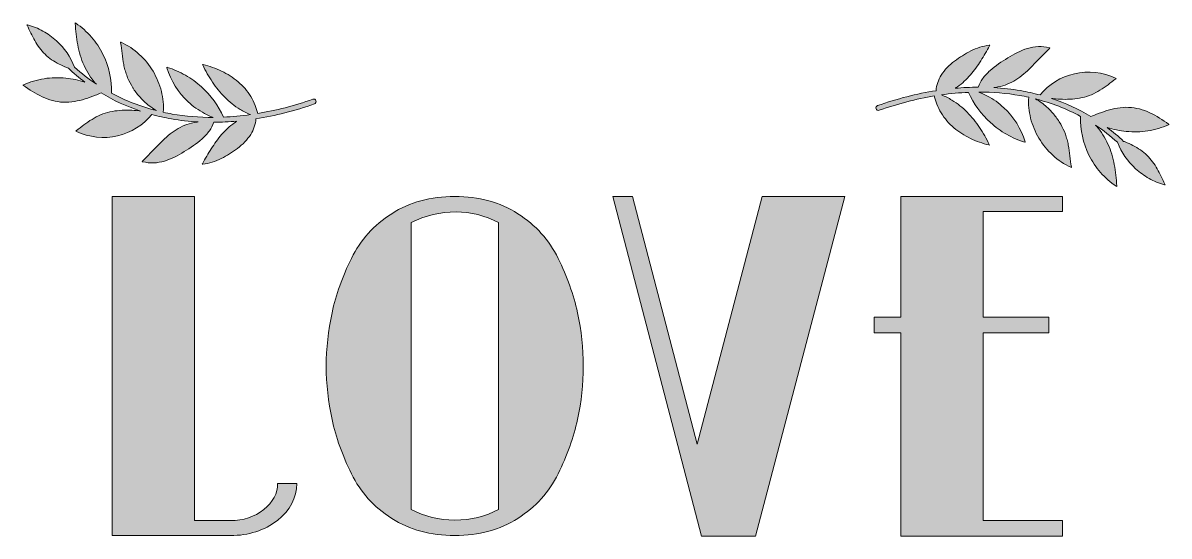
# Model space of a CAD drawing. Header units: inches. Extents: x -3912 to 8083, y -1951 to 5918.
# Drawn here: x -3912 to -401, y -977 to 592 of the extents above; entities that cross this region are included whole.
import ezdxf

# ---------------------------------------------------------------- set-up
doc = ezdxf.new("R2010")
doc.units = ezdxf.units.IN
doc.header["$MEASUREMENT"] = 0
doc.layers.add('2', color=7, linetype='Continuous')

# ---------------------------------------------------------------- blocks, each defined once
blk = doc.blocks.new('block 3')
at = {"layer": '2', "lineweight": 0}
blk.add_open_spline([(-3073.2328, -816.3928), (-3073.2328, -860.7231), (-3093.0213, -898.4048), (-3132.5935, -929.4354), (-3172.1656, -960.4673), (-3220.2179, -975.9827), (-3276.7502, -975.9827), (-3276.7502, -975.9827), (-3638.5538, -975.9827), (-3638.5538, -975.9827), (-3638.5538, -975.9827), (-3638.5538, 61.3513), (-3638.5538, 61.3513), (-3638.5538, 61.3513), (-3386.0438, 61.3513), (-3386.0438, 61.3513), (-3386.0438, 61.3513), (-3386.0438, -930.1744), (-3386.0438, -930.1744), (-3386.0438, -930.1744), (-3276.7502, -930.1744), (-3276.7502, -930.1744), (-3236.5594, -930.1744), (-3202.3149, -918.8611), (-3174.0487, -896.1878), (-3145.7826, -873.5377), (-3131.6507, -846.9398), (-3131.6507, -816.3928), (-3131.6507, -816.3928), (-3073.2328, -816.3928), (-3073.2328, -816.3928)], degree=3, knots=[0, 0, 0, 0, 1, 1, 1, 2, 2, 2, 3, 3, 3, 4, 4, 4, 5, 5, 5, 6, 6, 6, 7, 7, 7, 8, 8, 8, 9, 9, 9, 10, 10, 10, 10], dxfattribs=at)
blk = doc.blocks.new('block 4')
at = {"layer": '2', "lineweight": 0}
for points, knots in [([(-2213.0209, -294.032), (-2201.0937, -348.7058), (-2195.1179, -403.1489), (-2195.1179, -457.3157), (-2195.1179, -511.5058), (-2201.0937, -565.9255), (-2213.0209, -620.5993), (-2224.975, -675.2743), (-2244.7611, -730.6871), (-2272.3791, -786.8389), (-2300.0266, -842.992), (-2341.1602, -888.5682), (-2395.807, -923.5247), (-2450.4538, -958.5044), (-2514.8475, -975.9827), (-2588.9588, -975.9827), (-2663.097, -975.9827), (-2727.4613, -958.5044), (-2782.1081, -923.5247), (-2836.7574, -888.5682), (-2877.918, -842.992), (-2905.5385, -786.8389), (-2933.186, -730.6871), (-2952.972, -675.2743), (-2964.8967, -620.5993), (-2976.8508, -565.9255), (-2982.7972, -511.5058), (-2982.7972, -457.3157), (-2982.7972, -403.1489), (-2976.8508, -348.7058), (-2964.8967, -294.032), (-2952.972, -239.357), (-2933.186, -183.9442), (-2905.5385, -127.7924), (-2877.918, -71.6406), (-2836.7574, -26.0865), (-2782.1081, 8.89332), (-2727.4613, 43.8498), (-2663.097, 61.3513), (-2588.9588, 61.3513), (-2514.8475, 61.3513), (-2450.4538, 43.8498), (-2395.807, 8.89332), (-2341.1602, -26.0865), (-2300.0266, -71.6406), (-2272.3791, -127.7924), (-2244.7611, -183.9442), (-2224.975, -239.357), (-2213.0209, -294.032)], [0, 0, 0, 0, 1, 1, 1, 2, 2, 2, 3, 3, 3, 4, 4, 4, 5, 5, 5, 6, 6, 6, 7, 7, 7, 8, 8, 8, 9, 9, 9, 10, 10, 10, 11, 11, 11, 12, 12, 12, 13, 13, 13, 14, 14, 14, 15, 15, 15, 16, 16, 16, 16]), ([(-2455.1652, -896.1878), (-2455.1652, -896.1878), (-2455.1652, -18.4436), (-2455.1652, -18.4436), (-2496.6229, 3.21332), (-2539.9638, 14.0651), (-2585.1901, 14.0651), (-2632.9478, 14.0651), (-2678.7904, 3.21332), (-2722.7499, -18.4436), (-2722.7499, -18.4436), (-2722.7499, -896.1878), (-2722.7499, -896.1878), (-2681.2946, -917.868), (-2636.7164, -928.6977), (-2588.9588, -928.6977), (-2538.7264, -928.6977), (-2494.1187, -917.868), (-2455.1652, -896.1878)], [0, 0, 0, 0, 1, 1, 1, 2, 2, 2, 3, 3, 3, 4, 4, 4, 5, 5, 5, 6, 6, 6, 6])]:
    blk.add_open_spline(points, degree=3, knots=knots, dxfattribs=at)
blk = doc.blocks.new('block 5')
at = {"layer": '2', "lineweight": 0}
blk.add_lwpolyline([(-1394.2691, 61.3513), (-1667.5055, -977.4607), (-1833.3339, -977.4607), (-2104.6872, 61.3513), (-2044.3862, 61.3513), (-1846.5255, -696.7004), (-1646.7791, 61.3513), (-1394.2691, 61.3513)], dxfattribs=at)
blk = doc.blocks.new('block 6')
at = {"layer": '2', "lineweight": 0}
blk.add_lwpolyline([(-727.2139, -977.4607), (-1222.8135, -977.4607), (-1222.8135, -355.3556), (-1303.8409, -355.3556), (-1303.8409, -308.0694), (-1222.8135, -308.0694), (-1222.8135, 61.3513), (-727.2139, 61.3513), (-727.2139, 15.5431), (-970.3035, 15.5431), (-970.3035, -308.0694), (-768.6716, -308.0694), (-768.6716, -355.3556), (-970.3035, -355.3556), (-970.3035, -930.1744), (-727.2139, -930.1744), (-727.2139, -977.4607)], dxfattribs=at)
blk = doc.blocks.new('block 2')
at = {"layer": '2'}
for name in ['block 3', 'block 4', 'block 5', 'block 6']:
    blk.add_blockref(name, (0, 0), dxfattribs=at)

msp = doc.modelspace()

# ---------------------------------------------------------------- hatches: boundary and pattern name
at = {"layer": '2', "true_color": 0xffffff}
h = msp.add_hatch(color=7, dxfattribs=at)
h.dxf.hatch_style = 2
edge = h.paths.add_edge_path()
edge.add_spline(control_points=[(-3073.2, -816.4), (-3073.2, -860.7), (-3093, -898.4), (-3132.6, -929.4), (-3172.2, -960.5), (-3220.2, -976), (-3276.8, -976), (-3276.8, -976), (-3638.6, -976), (-3638.6, -976), (-3638.6, -976), (-3638.6, 61.4), (-3638.6, 61.4), (-3638.6, 61.4), (-3386, 61.4), (-3386, 61.4), (-3386, 61.4), (-3386, -930.2), (-3386, -930.2), (-3386, -930.2), (-3276.8, -930.2), (-3276.8, -930.2), (-3236.6, -930.2), (-3202.3, -918.9), (-3174, -896.2), (-3145.8, -873.5), (-3131.7, -846.9), (-3131.7, -816.4), (-3131.7, -816.4), (-3073.2, -816.4), (-3073.2, -816.4)], knot_values=[0, 0, 0, 0, 1, 1, 1, 2, 2, 2, 3, 3, 3, 4, 4, 4, 5, 5, 5, 6, 6, 6, 7, 7, 7, 8, 8, 8, 9, 9, 9, 10, 10, 10, 10], degree=3, periodic=1)
edge = h.paths.add_edge_path()
edge.add_spline(control_points=[(-2213, -294), (-2201.1, -348.7), (-2195.1, -403.1), (-2195.1, -457.3), (-2195.1, -511.5), (-2201.1, -565.9), (-2213, -620.6), (-2225, -675.3), (-2244.8, -730.7), (-2272.4, -786.8), (-2300, -843), (-2341.2, -888.6), (-2395.8, -923.5), (-2450.5, -958.5), (-2514.8, -976), (-2589, -976), (-2663.1, -976), (-2727.5, -958.5), (-2782.1, -923.5), (-2836.8, -888.6), (-2877.9, -843), (-2905.5, -786.8), (-2933.2, -730.7), (-2953, -675.3), (-2964.9, -620.6), (-2976.9, -565.9), (-2982.8, -511.5), (-2982.8, -457.3), (-2982.8, -403.1), (-2976.9, -348.7), (-2964.9, -294), (-2953, -239.4), (-2933.2, -183.9), (-2905.5, -127.8), (-2877.9, -71.6), (-2836.8, -26.1), (-2782.1, 8.9), (-2727.5, 43.8), (-2663.1, 61.4), (-2589, 61.4), (-2514.8, 61.4), (-2450.5, 43.8), (-2395.8, 8.9), (-2341.2, -26.1), (-2300, -71.6), (-2272.4, -127.8), (-2244.8, -183.9), (-2225, -239.4), (-2213, -294)], knot_values=[0, 0, 0, 0, 1, 1, 1, 2, 2, 2, 3, 3, 3, 4, 4, 4, 5, 5, 5, 6, 6, 6, 7, 7, 7, 8, 8, 8, 9, 9, 9, 10, 10, 10, 11, 11, 11, 12, 12, 12, 13, 13, 13, 14, 14, 14, 15, 15, 15, 16, 16, 16, 16], degree=3, periodic=1)
edge = h.paths.add_edge_path()
edge.add_spline(control_points=[(-2455.2, -896.2), (-2455.2, -896.2), (-2455.2, -18.4), (-2455.2, -18.4), (-2496.6, 3.2), (-2540, 14.1), (-2585.2, 14.1), (-2632.9, 14.1), (-2678.8, 3.2), (-2722.7, -18.4), (-2722.7, -18.4), (-2722.7, -896.2), (-2722.7, -896.2), (-2681.3, -917.9), (-2636.7, -928.7), (-2589, -928.7), (-2538.7, -928.7), (-2494.1, -917.9), (-2455.2, -896.2)], knot_values=[0, 0, 0, 0, 1, 1, 1, 2, 2, 2, 3, 3, 3, 4, 4, 4, 5, 5, 5, 6, 6, 6, 6], degree=3, periodic=1)
h.paths.add_polyline_path([(-1394.3, 61.4), (-1667.5, -977.5), (-1833.3, -977.5), (-2104.7, 61.4), (-2044.4, 61.4), (-1846.5, -696.7), (-1646.8, 61.4)])
h.paths.add_polyline_path([(-727.2, -977.5), (-1222.8, -977.5), (-1222.8, -355.4), (-1303.8, -355.4), (-1303.8, -308.1), (-1222.8, -308.1), (-1222.8, 61.4), (-727.2, 61.4), (-727.2, 15.5), (-970.3, 15.5), (-970.3, -308.1), (-768.7, -308.1), (-768.7, -355.4), (-970.3, -355.4), (-970.3, -930.2), (-727.2, -930.2)])
edge = h.paths.add_edge_path()
edge.add_spline(control_points=[(-531.7, 260.5), (-509.7, 258.4), (-487.4, 259), (-465.6, 262.4), (-443.7, 265.8), (-422.3, 272), (-402.1, 281.1), (-402.1, 281.1), (-400.6, 281.8), (-400.6, 281.8), (-400.6, 281.8), (-401.9, 282.8), (-401.9, 282.8), (-420.1, 295.8), (-439.1, 308.1), (-459.5, 317.6), (-479.8, 327.1), (-502, 333.5), (-524.6, 334.2), (-547.2, 335.1), (-569.6, 330.7), (-591.1, 324.2), (-601.8, 320.9), (-612.4, 317.1), (-622.9, 313.1), (-628.6, 310.8), (-634.3, 308.5), (-639.9, 306.1), (-677.5, 328.5), (-718.2, 347.1), (-761.2, 361.5), (-759.6, 361.3), (-758, 361), (-756.4, 360.9), (-746.6, 359.8), (-736.6, 359.1), (-726.7, 358.8), (-716.7, 358.5), (-706.8, 358.7), (-696.8, 359.5), (-686.9, 360.3), (-677, 361.6), (-667.3, 363.9), (-657.5, 366.1), (-648, 369.1), (-638.7, 372.9), (-629.5, 376.8), (-620.7, 381.5), (-612.2, 386.7), (-595.2, 397.1), (-579.6, 409.6), (-564.1, 421.9), (-564.1, 421.9), (-562.8, 422.9), (-562.8, 422.9), (-562.8, 422.9), (-564.3, 423.6), (-564.3, 423.6), (-603.4, 442.2), (-648.7, 447), (-690.7, 437.2), (-731.6, 427.7), (-769.1, 404.4), (-795.7, 372), (-815.3, 377.3), (-835.3, 381.8), (-855.6, 385.3), (-882.2, 390), (-909.5, 393), (-937.4, 394.6), (-935.6, 394.8), (-933.8, 395), (-932, 395.3), (-922.3, 396.9), (-912.6, 399.2), (-903.2, 402.5), (-884.4, 408.9), (-867, 419.1), (-851.5, 431.5), (-836, 443.9), (-822.1, 458.1), (-808.3, 472.2), (-808.3, 472.2), (-767, 514.5), (-767, 514.5), (-767, 514.5), (-765.8, 515.7), (-765.8, 515.7), (-765.8, 515.7), (-767.4, 516.2), (-767.4, 516.2), (-789.3, 522.5), (-812.6, 520.7), (-834.1, 514.4), (-855.7, 508.1), (-875.6, 497.2), (-894.6, 485.5), (-913.5, 473.7), (-932.4, 461.6), (-949.2, 446.6), (-957.5, 439.2), (-965.3, 430.9), (-971.8, 421.8), (-977.4, 413.8), (-982.1, 405.1), (-985.3, 395.8), (-1008.6, 395.7), (-1032.2, 394.6), (-1056.1, 392.4), (-1053.6, 394), (-1051.1, 395.6), (-1048.7, 397.3), (-1034.1, 407.6), (-1020.9, 419.9), (-1009.2, 433.3), (-997.5, 446.9), (-987.2, 461.5), (-977.6, 476.5), (-968, 491.5), (-959.2, 507), (-950.6, 522.6), (-950.6, 522.6), (-949.7, 524.3), (-949.7, 524.3), (-949.7, 524.3), (-951.6, 524), (-951.6, 524), (-961.4, 523), (-971.1, 520.8), (-980.6, 517.9), (-990, 514.8), (-999.2, 511.1), (-1008, 506.7), (-1016.9, 502.4), (-1025.5, 497.5), (-1033.8, 492.3), (-1042.2, 487), (-1050.3, 481.5), (-1058.2, 475.5), (-1073.8, 463.6), (-1088.2, 449.6), (-1098.6, 432.7), (-1107.4, 418.4), (-1113.3, 402), (-1114.2, 385.2), (-1173.3, 375.9), (-1233.4, 360.6), (-1293.7, 339.4), (-1297.6, 338), (-1299.7, 333.7), (-1298.3, 329.7), (-1296.9, 325.8), (-1292.6, 323.7), (-1288.7, 325.1), (-1232, 345.1), (-1175.4, 359.7), (-1119.8, 369), (-1118, 360.5), (-1115.5, 352.1), (-1112.3, 344), (-1108.6, 334.7), (-1104, 325.7), (-1098.7, 317.1), (-1088.2, 300.1), (-1075, 284.6), (-1059.7, 271.6), (-1044.4, 258.6), (-1027.3, 247.8), (-1009.2, 239.1), (-991.2, 230.4), (-972.1, 223.8), (-952.7, 219), (-952.7, 219), (-950.7, 218.5), (-950.7, 218.5), (-950.7, 218.5), (-951.6, 220.4), (-951.6, 220.4), (-960.2, 238.4), (-970, 256), (-981.1, 272.6), (-992.2, 289.2), (-1004.8, 304.9), (-1018.9, 319.1), (-1033, 333.3), (-1048.7, 345.9), (-1065.9, 356.3), (-1076.1, 362.5), (-1086.9, 367.9), (-1098, 372.3), (-1069.9, 376.3), (-1042.1, 378.9), (-1014.7, 380), (-999.3, 344.9), (-976.1, 313.3), (-947.7, 287.5), (-932.6, 274), (-916.2, 261.9), (-898.6, 251.8), (-881.1, 241.8), (-862.3, 233.6), (-842.9, 227.8), (-842.9, 227.8), (-841.2, 227.3), (-841.2, 227.3), (-841.2, 227.3), (-841.7, 229), (-841.7, 229), (-853.3, 268.7), (-876.5, 304.8), (-906.7, 333), (-921.8, 347.1), (-938.9, 359.2), (-957.2, 368.9), (-957.2, 368.9), (-971.1, 375.6), (-971.1, 375.6), (-971.1, 375.6), (-983.7, 380.8), (-983.7, 380.8), (-940.6, 380.9), (-898.6, 377.5), (-858.2, 370.5), (-849, 368.9), (-839.8, 367.1), (-830.7, 365.1), (-832.1, 343.7), (-830, 322.1), (-824.8, 301.3), (-819.4, 279.6), (-810.7, 258.8), (-799.2, 239.7), (-787.7, 220.5), (-773.6, 202.9), (-757.1, 187.8), (-740.6, 172.7), (-721.8, 160.1), (-701.3, 151), (-701.3, 151), (-699.7, 150.3), (-699.7, 150.3), (-699.7, 150.3), (-700, 152.1), (-700, 152.1), (-704.5, 174.1), (-705.3, 196.8), (-709.3, 219.1), (-709.8, 221.9), (-710.5, 224.6), (-711.1, 227.4), (-711.8, 230.2), (-712.3, 233), (-713.1, 235.7), (-714.8, 241.1), (-716.3, 246.6), (-718.4, 251.9), (-722.1, 262.6), (-727.2, 272.8), (-732.7, 282.7), (-732.7, 282.7), (-737, 290), (-737, 290), (-738.4, 292.5), (-740.2, 294.7), (-741.8, 297.1), (-744.8, 301.8), (-748.5, 306.2), (-751.9, 310.7), (-759.2, 319.4), (-766.9, 327.8), (-775.4, 335.2), (-786, 344.9), (-797.8, 353.2), (-810.3, 360.2), (-761.2, 347.7), (-714.5, 329.6), (-671.5, 306.6), (-673.5, 265.7), (-664.1, 224.5), (-645.9, 187.9), (-636.3, 168.9), (-624.5, 150.9), (-610.5, 134.8), (-596.4, 118.8), (-580.3, 104.5), (-562.4, 92.8), (-562.4, 92.8), (-560.8, 91.8), (-560.8, 91.8), (-560.8, 91.8), (-560.9, 93.7), (-560.9, 93.7), (-561.9, 115.5), (-564.1, 137.4), (-568.3, 158.9), (-572.5, 180.4), (-578.8, 201.6), (-587.7, 221.7), (-596.7, 241.7), (-608.7, 260.4), (-623.3, 276.8), (-624.1, 277.7), (-624.9, 278.5), (-625.7, 279.3), (-601.8, 263.5), (-579.3, 246.1), (-558.7, 227.2), (-547, 196.3), (-527.5, 168.5), (-503.1, 146.3), (-490.6, 134.9), (-476.8, 124.9), (-462, 116.7), (-447.1, 108.4), (-431.3, 102), (-414.9, 97.6), (-414.9, 97.6), (-413, 97.1), (-413, 97.1), (-413, 97.1), (-413.8, 98.9), (-413.8, 98.9), (-420.7, 114.9), (-428, 130.7), (-436.8, 145.8), (-445.5, 160.9), (-455.8, 175.3), (-468.3, 187.6), (-480.8, 199.9), (-495.7, 209.5), (-511.1, 217.5), (-518.9, 221.5), (-526.9, 225.1), (-535, 228.3), (-536.5, 229), (-538.1, 229.5), (-539.7, 230.1), (-555.5, 245.3), (-572.4, 259.5), (-590.3, 272.8), (-571.3, 266.5), (-551.6, 262.4), (-531.7, 260.5)], knot_values=[0, 0, 0, 0, 1, 1, 1, 2, 2, 2, 3, 3, 3, 4, 4, 4, 5, 5, 5, 6, 6, 6, 7, 7, 7, 8, 8, 8, 9, 9, 9, 10, 10, 10, 11, 11, 11, 12, 12, 12, 13, 13, 13, 14, 14, 14, 15, 15, 15, 16, 16, 16, 17, 17, 17, 18, 18, 18, 19, 19, 19, 20, 20, 20, 21, 21, 21, 22, 22, 22, 23, 23, 23, 24, 24, 24, 25, 25, 25, 26, 26, 26, 27, 27, 27, 28, 28, 28, 29, 29, 29, 30, 30, 30, 31, 31, 31, 32, 32, 32, 33, 33, 33, 34, 34, 34, 35, 35, 35, 36, 36, 36, 37, 37, 37, 38, 38, 38, 39, 39, 39, 40, 40, 40, 41, 41, 41, 42, 42, 42, 43, 43, 43, 44, 44, 44, 45, 45, 45, 46, 46, 46, 47, 47, 47, 48, 48, 48, 49, 49, 49, 50, 50, 50, 51, 51, 51, 52, 52, 52, 53, 53, 53, 54, 54, 54, 55, 55, 55, 56, 56, 56, 57, 57, 57, 58, 58, 58, 59, 59, 59, 60, 60, 60, 61, 61, 61, 62, 62, 62, 63, 63, 63, 64, 64, 64, 65, 65, 65, 66, 66, 66, 67, 67, 67, 68, 68, 68, 69, 69, 69, 70, 70, 70, 71, 71, 71, 72, 72, 72, 73, 73, 73, 74, 74, 74, 75, 75, 75, 76, 76, 76, 77, 77, 77, 78, 78, 78, 79, 79, 79, 80, 80, 80, 81, 81, 81, 82, 82, 82, 83, 83, 83, 84, 84, 84, 85, 85, 85, 86, 86, 86, 87, 87, 87, 88, 88, 88, 89, 89, 89, 90, 90, 90, 91, 91, 91, 92, 92, 92, 93, 93, 93, 94, 94, 94, 95, 95, 95, 96, 96, 96, 97, 97, 97, 98, 98, 98, 99, 99, 99, 100, 100, 100, 101, 101, 101, 102, 102, 102, 103, 103, 103, 104, 104, 104, 105, 105, 105, 106, 106, 106, 107, 107, 107, 108, 108, 108, 109, 109, 109, 110, 110, 110, 111, 111, 111, 112, 112, 112, 113, 113, 113, 114, 114, 114, 114], degree=3, periodic=1)
edge = h.paths.add_edge_path()
edge.add_spline(control_points=[(-3014.3, 354.5), (-3015.7, 358.4), (-3020, 360.5), (-3023.9, 359.1), (-3080.6, 339.1), (-3137.2, 324.5), (-3192.8, 315.3), (-3194.6, 323.8), (-3197.1, 332.1), (-3200.3, 340.3), (-3204, 349.6), (-3208.6, 358.6), (-3213.9, 367.1), (-3224.4, 384.2), (-3237.6, 399.6), (-3252.9, 412.6), (-3268.2, 425.6), (-3285.3, 436.4), (-3303.4, 445.1), (-3321.5, 453.8), (-3340.5, 460.4), (-3359.9, 465.2), (-3359.9, 465.2), (-3361.9, 465.7), (-3361.9, 465.7), (-3361.9, 465.7), (-3361, 463.9), (-3361, 463.9), (-3352.4, 445.8), (-3342.6, 428.3), (-3331.5, 411.6), (-3320.4, 395), (-3307.8, 379.3), (-3293.7, 365.1), (-3279.6, 350.9), (-3263.9, 338.3), (-3246.7, 327.9), (-3236.5, 321.7), (-3225.7, 316.3), (-3214.6, 311.9), (-3242.7, 307.9), (-3270.5, 305.4), (-3297.9, 304.2), (-3313.3, 339.3), (-3336.5, 371), (-3364.9, 396.7), (-3380, 410.3), (-3396.4, 422.3), (-3414, 432.4), (-3431.6, 442.5), (-3450.3, 450.6), (-3469.7, 456.4), (-3469.7, 456.4), (-3471.4, 456.9), (-3471.4, 456.9), (-3471.4, 456.9), (-3470.9, 455.3), (-3470.9, 455.3), (-3459.3, 415.5), (-3436.1, 379.4), (-3405.9, 351.2), (-3390.8, 337.1), (-3373.7, 325.1), (-3355.4, 315.4), (-3355.4, 315.4), (-3341.5, 308.6), (-3341.5, 308.6), (-3341.5, 308.6), (-3328.9, 303.5), (-3328.9, 303.5), (-3372, 303.3), (-3414, 306.7), (-3454.4, 313.8), (-3463.6, 315.4), (-3472.8, 317.2), (-3481.9, 319.2), (-3480.5, 340.6), (-3482.6, 362.1), (-3487.8, 382.9), (-3493.3, 404.6), (-3502, 425.4), (-3513.4, 444.6), (-3524.9, 463.7), (-3539, 481.3), (-3555.5, 496.4), (-3572, 511.5), (-3590.8, 524.1), (-3611.3, 533.2), (-3611.3, 533.2), (-3613, 534), (-3613, 534), (-3613, 534), (-3612.6, 532.1), (-3612.6, 532.1), (-3608.1, 510.1), (-3607.4, 487.5), (-3603.3, 465.1), (-3602.8, 462.3), (-3602.1, 459.6), (-3601.5, 456.8), (-3600.8, 454.1), (-3600.3, 451.3), (-3599.5, 448.6), (-3597.8, 443.1), (-3596.4, 437.7), (-3594.2, 432.4), (-3590.5, 421.7), (-3585.4, 411.5), (-3579.9, 401.6), (-3579.9, 401.6), (-3575.6, 394.2), (-3575.6, 394.2), (-3574.2, 391.8), (-3572.4, 389.5), (-3570.9, 387.2), (-3567.8, 382.4), (-3564.2, 378), (-3560.7, 373.5), (-3553.4, 364.9), (-3545.8, 356.4), (-3537.2, 349), (-3526.6, 339.4), (-3514.8, 331.1), (-3502.4, 324.1), (-3551.4, 336.5), (-3598.1, 354.6), (-3641.1, 377.6), (-3639.2, 418.5), (-3648.5, 459.7), (-3666.8, 496.3), (-3676.3, 515.4), (-3688.1, 533.3), (-3702.2, 549.4), (-3716.2, 565.5), (-3732.3, 579.7), (-3750.2, 591.4), (-3750.2, 591.4), (-3751.8, 592.4), (-3751.8, 592.4), (-3751.8, 592.4), (-3751.7, 590.6), (-3751.7, 590.6), (-3750.7, 568.7), (-3748.5, 546.9), (-3744.3, 525.3), (-3740.1, 503.8), (-3733.9, 482.6), (-3724.9, 462.6), (-3715.9, 442.5), (-3703.9, 423.8), (-3689.3, 407.4), (-3688.5, 406.6), (-3687.7, 405.7), (-3686.9, 404.9), (-3710.9, 420.7), (-3733.3, 438.1), (-3753.9, 457), (-3765.7, 487.9), (-3785.1, 515.7), (-3809.5, 537.9), (-3822, 549.3), (-3835.8, 559.4), (-3850.7, 567.6), (-3865.5, 575.8), (-3881.3, 582.3), (-3897.7, 586.6), (-3897.7, 586.6), (-3899.6, 587.1), (-3899.6, 587.1), (-3899.6, 587.1), (-3898.9, 585.3), (-3898.9, 585.3), (-3892, 569.3), (-3884.6, 553.5), (-3875.8, 538.4), (-3867.1, 523.3), (-3856.8, 509), (-3844.3, 496.7), (-3831.8, 484.3), (-3816.9, 474.7), (-3801.5, 466.7), (-3793.7, 462.7), (-3785.8, 459.1), (-3777.7, 455.9), (-3776.1, 455.3), (-3774.5, 454.7), (-3772.9, 454.1), (-3757.1, 439), (-3740.2, 424.7), (-3722.3, 411.4), (-3741.3, 417.7), (-3761, 421.9), (-3780.9, 423.7), (-3802.9, 425.8), (-3825.2, 425.3), (-3847.1, 421.9), (-3868.9, 418.4), (-3890.3, 412.2), (-3910.5, 403.1), (-3910.5, 403.1), (-3912, 402.4), (-3912, 402.4), (-3912, 402.4), (-3910.7, 401.5), (-3910.7, 401.5), (-3892.5, 388.4), (-3873.6, 376.1), (-3853.1, 366.6), (-3832.8, 357.1), (-3810.6, 350.8), (-3788, 350), (-3765.4, 349.1), (-3743, 353.5), (-3721.5, 360), (-3710.8, 363.3), (-3700.2, 367.1), (-3689.7, 371.2), (-3684, 373.4), (-3678.4, 375.8), (-3672.7, 378.2), (-3635.1, 355.7), (-3594.4, 337.1), (-3551.4, 322.8), (-3553, 323), (-3554.6, 323.2), (-3556.2, 323.4), (-3566, 324.5), (-3576, 325.1), (-3585.9, 325.4), (-3595.9, 325.8), (-3605.8, 325.6), (-3615.8, 324.7), (-3625.7, 323.9), (-3635.6, 322.7), (-3645.3, 320.4), (-3655.1, 318.1), (-3664.6, 315.1), (-3673.9, 311.3), (-3683.1, 307.4), (-3691.9, 302.8), (-3700.4, 297.5), (-3717.4, 287.1), (-3733, 274.7), (-3748.5, 262.3), (-3748.5, 262.3), (-3749.8, 261.3), (-3749.8, 261.3), (-3749.8, 261.3), (-3748.3, 260.7), (-3748.3, 260.7), (-3709.3, 242.1), (-3663.9, 237.2), (-3621.9, 247.1), (-3581, 256.6), (-3543.5, 279.9), (-3516.9, 312.3), (-3497.3, 306.9), (-3477.3, 302.4), (-3457, 298.9), (-3430.4, 294.3), (-3403, 291.2), (-3375.2, 289.6), (-3377, 289.4), (-3378.8, 289.2), (-3380.6, 289), (-3390.4, 287.4), (-3400, 285.1), (-3409.4, 281.8), (-3428.2, 275.3), (-3445.6, 265.2), (-3461.1, 252.8), (-3476.6, 240.3), (-3490.5, 226.2), (-3504.3, 212.1), (-3504.3, 212.1), (-3545.6, 169.7), (-3545.6, 169.7), (-3545.6, 169.7), (-3546.8, 168.5), (-3546.8, 168.5), (-3546.8, 168.5), (-3545.2, 168), (-3545.2, 168), (-3523.4, 161.7), (-3500, 163.5), (-3478.5, 169.8), (-3456.9, 176.2), (-3437, 187), (-3418, 198.7), (-3399.1, 210.5), (-3380.2, 222.7), (-3363.4, 237.6), (-3355.1, 245.1), (-3347.4, 253.3), (-3340.9, 262.5), (-3335.2, 270.4), (-3330.5, 279.2), (-3327.3, 288.4), (-3304, 288.6), (-3280.4, 289.7), (-3256.5, 291.9), (-3259, 290.3), (-3261.5, 288.7), (-3263.9, 286.9), (-3278.5, 276.7), (-3291.7, 264.3), (-3303.4, 250.9), (-3315.1, 237.3), (-3325.4, 222.8), (-3335, 207.7), (-3344.6, 192.7), (-3353.4, 177.2), (-3362, 161.7), (-3362, 161.7), (-3362.9, 160), (-3362.9, 160), (-3362.9, 160), (-3361, 160.2), (-3361, 160.2), (-3351.2, 161.3), (-3341.5, 163.4), (-3332, 166.4), (-3322.6, 169.4), (-3313.4, 173.2), (-3304.6, 177.5), (-3295.7, 181.9), (-3287.1, 186.7), (-3278.8, 192), (-3270.4, 197.2), (-3262.3, 202.7), (-3254.4, 208.7), (-3238.8, 220.6), (-3224.4, 234.7), (-3214, 251.6), (-3205.2, 265.8), (-3199.3, 282.2), (-3198.4, 299.1), (-3139.4, 308.4), (-3079.2, 323.7), (-3018.9, 344.9), (-3015, 346.3), (-3012.9, 350.6), (-3014.3, 354.5)], knot_values=[0, 0, 0, 0, 1, 1, 1, 2, 2, 2, 3, 3, 3, 4, 4, 4, 5, 5, 5, 6, 6, 6, 7, 7, 7, 8, 8, 8, 9, 9, 9, 10, 10, 10, 11, 11, 11, 12, 12, 12, 13, 13, 13, 14, 14, 14, 15, 15, 15, 16, 16, 16, 17, 17, 17, 18, 18, 18, 19, 19, 19, 20, 20, 20, 21, 21, 21, 22, 22, 22, 23, 23, 23, 24, 24, 24, 25, 25, 25, 26, 26, 26, 27, 27, 27, 28, 28, 28, 29, 29, 29, 30, 30, 30, 31, 31, 31, 32, 32, 32, 33, 33, 33, 34, 34, 34, 35, 35, 35, 36, 36, 36, 37, 37, 37, 38, 38, 38, 39, 39, 39, 40, 40, 40, 41, 41, 41, 42, 42, 42, 43, 43, 43, 44, 44, 44, 45, 45, 45, 46, 46, 46, 47, 47, 47, 48, 48, 48, 49, 49, 49, 50, 50, 50, 51, 51, 51, 52, 52, 52, 53, 53, 53, 54, 54, 54, 55, 55, 55, 56, 56, 56, 57, 57, 57, 58, 58, 58, 59, 59, 59, 60, 60, 60, 61, 61, 61, 62, 62, 62, 63, 63, 63, 64, 64, 64, 65, 65, 65, 66, 66, 66, 67, 67, 67, 68, 68, 68, 69, 69, 69, 70, 70, 70, 71, 71, 71, 72, 72, 72, 73, 73, 73, 74, 74, 74, 75, 75, 75, 76, 76, 76, 77, 77, 77, 78, 78, 78, 79, 79, 79, 80, 80, 80, 81, 81, 81, 82, 82, 82, 83, 83, 83, 84, 84, 84, 85, 85, 85, 86, 86, 86, 87, 87, 87, 88, 88, 88, 89, 89, 89, 90, 90, 90, 91, 91, 91, 92, 92, 92, 93, 93, 93, 94, 94, 94, 95, 95, 95, 96, 96, 96, 97, 97, 97, 98, 98, 98, 99, 99, 99, 100, 100, 100, 101, 101, 101, 102, 102, 102, 103, 103, 103, 104, 104, 104, 105, 105, 105, 106, 106, 106, 107, 107, 107, 108, 108, 108, 109, 109, 109, 110, 110, 110, 111, 111, 111, 112, 112, 112, 113, 113, 113, 114, 114, 114, 114], degree=3, periodic=1)

# ---------------------------------------------------------------- linework, layer by layer
at = {"layer": '2', "lineweight": 0}
for points in [[(-3014.3, 354.5), (-3015.7, 358.4), (-3020, 360.5), (-3023.9, 359.1), (-3080.6, 339.1), (-3137.2, 324.5), (-3192.8, 315.3), (-3194.6, 323.8), (-3197.1, 332.1), (-3200.3, 340.3), (-3204, 349.6), (-3208.6, 358.6), (-3213.9, 367.1), (-3224.4, 384.2), (-3237.6, 399.6), (-3252.9, 412.6), (-3268.2, 425.6), (-3285.3, 436.4), (-3303.4, 445.1), (-3321.5, 453.8), (-3340.5, 460.4), (-3359.9, 465.2), (-3359.9, 465.2), (-3361.9, 465.7), (-3361.9, 465.7), (-3361.9, 465.7), (-3361, 463.9), (-3361, 463.9), (-3352.4, 445.8), (-3342.6, 428.3), (-3331.5, 411.6), (-3320.4, 395), (-3307.8, 379.3), (-3293.7, 365.1), (-3279.6, 350.9), (-3263.9, 338.3), (-3246.7, 327.9), (-3236.5, 321.7), (-3225.7, 316.3), (-3214.6, 311.9), (-3242.7, 307.9), (-3270.5, 305.4), (-3297.9, 304.2), (-3313.3, 339.3), (-3336.5, 371), (-3364.9, 396.7), (-3380, 410.3), (-3396.4, 422.3), (-3414, 432.4), (-3431.6, 442.5), (-3450.3, 450.6), (-3469.7, 456.4), (-3469.7, 456.4), (-3471.4, 456.9), (-3471.4, 456.9), (-3471.4, 456.9), (-3470.9, 455.3), (-3470.9, 455.3), (-3459.3, 415.5), (-3436.1, 379.4), (-3405.9, 351.2), (-3390.8, 337.1), (-3373.7, 325.1), (-3355.4, 315.4), (-3355.4, 315.4), (-3341.5, 308.6), (-3341.5, 308.6), (-3341.5, 308.6), (-3328.9, 303.5), (-3328.9, 303.5), (-3372, 303.3), (-3414, 306.7), (-3454.4, 313.8), (-3463.6, 315.4), (-3472.8, 317.2), (-3481.9, 319.2), (-3480.5, 340.6), (-3482.6, 362.1), (-3487.8, 382.9), (-3493.3, 404.6), (-3502, 425.4), (-3513.4, 444.6), (-3524.9, 463.7), (-3539, 481.3), (-3555.5, 496.4), (-3572, 511.5), (-3590.8, 524.1), (-3611.3, 533.2), (-3611.3, 533.2), (-3613, 534), (-3613, 534), (-3613, 534), (-3612.6, 532.1), (-3612.6, 532.1), (-3608.1, 510.1), (-3607.4, 487.5), (-3603.3, 465.1), (-3602.8, 462.3), (-3602.1, 459.6), (-3601.5, 456.8), (-3600.8, 454.1), (-3600.3, 451.3), (-3599.5, 448.6), (-3597.8, 443.1), (-3596.4, 437.7), (-3594.2, 432.4), (-3590.5, 421.7), (-3585.4, 411.5), (-3579.9, 401.6), (-3579.9, 401.6), (-3575.6, 394.2), (-3575.6, 394.2), (-3574.2, 391.8), (-3572.4, 389.5), (-3570.9, 387.2), (-3567.8, 382.4), (-3564.2, 378), (-3560.7, 373.5), (-3553.4, 364.9), (-3545.8, 356.4), (-3537.2, 349), (-3526.6, 339.4), (-3514.8, 331.1), (-3502.4, 324.1), (-3551.4, 336.5), (-3598.1, 354.6), (-3641.1, 377.6), (-3639.2, 418.5), (-3648.5, 459.7), (-3666.8, 496.3), (-3676.3, 515.4), (-3688.1, 533.3), (-3702.2, 549.4), (-3716.2, 565.5), (-3732.3, 579.7), (-3750.2, 591.4), (-3750.2, 591.4), (-3751.8, 592.4), (-3751.8, 592.4), (-3751.8, 592.4), (-3751.7, 590.6), (-3751.7, 590.6), (-3750.7, 568.7), (-3748.5, 546.9), (-3744.3, 525.3), (-3740.1, 503.8), (-3733.9, 482.6), (-3724.9, 462.6), (-3715.9, 442.5), (-3703.9, 423.8), (-3689.3, 407.4), (-3688.5, 406.6), (-3687.7, 405.7), (-3686.9, 404.9), (-3710.9, 420.7), (-3733.3, 438.1), (-3753.9, 457), (-3765.7, 487.9), (-3785.1, 515.7), (-3809.5, 537.9), (-3822, 549.3), (-3835.8, 559.4), (-3850.7, 567.6), (-3865.5, 575.8), (-3881.3, 582.3), (-3897.7, 586.6), (-3897.7, 586.6), (-3899.6, 587.1), (-3899.6, 587.1), (-3899.6, 587.1), (-3898.9, 585.3), (-3898.9, 585.3), (-3892, 569.3), (-3884.6, 553.5), (-3875.8, 538.4), (-3867.1, 523.3), (-3856.8, 509), (-3844.3, 496.7), (-3831.8, 484.3), (-3816.9, 474.7), (-3801.5, 466.7), (-3793.7, 462.7), (-3785.8, 459.1), (-3777.7, 455.9), (-3776.1, 455.3), (-3774.5, 454.7), (-3772.9, 454.1), (-3757.1, 439), (-3740.2, 424.7), (-3722.3, 411.4), (-3741.3, 417.7), (-3761, 421.9), (-3780.9, 423.7), (-3802.9, 425.8), (-3825.2, 425.3), (-3847.1, 421.9), (-3868.9, 418.4), (-3890.3, 412.2), (-3910.5, 403.1), (-3910.5, 403.1), (-3912, 402.4), (-3912, 402.4), (-3912, 402.4), (-3910.7, 401.5), (-3910.7, 401.5), (-3892.5, 388.4), (-3873.6, 376.1), (-3853.1, 366.6), (-3832.8, 357.1), (-3810.6, 350.8), (-3788, 350), (-3765.4, 349.1), (-3743, 353.5), (-3721.5, 360), (-3710.8, 363.3), (-3700.2, 367.1), (-3689.7, 371.2), (-3684, 373.4), (-3678.4, 375.8), (-3672.7, 378.2), (-3635.1, 355.7), (-3594.4, 337.1), (-3551.4, 322.8), (-3553, 323), (-3554.6, 323.2), (-3556.2, 323.4), (-3566, 324.5), (-3576, 325.1), (-3585.9, 325.4), (-3595.9, 325.8), (-3605.8, 325.6), (-3615.8, 324.7), (-3625.7, 323.9), (-3635.6, 322.7), (-3645.3, 320.4), (-3655.1, 318.1), (-3664.6, 315.1), (-3673.9, 311.3), (-3683.1, 307.4), (-3691.9, 302.8), (-3700.4, 297.5), (-3717.4, 287.1), (-3733, 274.7), (-3748.5, 262.3), (-3748.5, 262.3), (-3749.8, 261.3), (-3749.8, 261.3), (-3749.8, 261.3), (-3748.3, 260.7), (-3748.3, 260.7), (-3709.3, 242.1), (-3663.9, 237.2), (-3621.9, 247.1), (-3581, 256.6), (-3543.5, 279.9), (-3516.9, 312.3), (-3497.3, 306.9), (-3477.3, 302.4), (-3457, 298.9), (-3430.4, 294.3), (-3403, 291.2), (-3375.2, 289.6), (-3377, 289.4), (-3378.8, 289.2), (-3380.6, 289), (-3390.4, 287.4), (-3400, 285.1), (-3409.4, 281.8), (-3428.2, 275.3), (-3445.6, 265.2), (-3461.1, 252.8), (-3476.6, 240.3), (-3490.5, 226.2), (-3504.3, 212.1), (-3504.3, 212.1), (-3545.6, 169.7), (-3545.6, 169.7), (-3545.6, 169.7), (-3546.8, 168.5), (-3546.8, 168.5), (-3546.8, 168.5), (-3545.2, 168), (-3545.2, 168), (-3523.4, 161.7), (-3500, 163.5), (-3478.5, 169.8), (-3456.9, 176.2), (-3437, 187), (-3418, 198.7), (-3399.1, 210.5), (-3380.2, 222.7), (-3363.4, 237.6), (-3355.1, 245.1), (-3347.4, 253.3), (-3340.9, 262.5), (-3335.2, 270.4), (-3330.5, 279.2), (-3327.3, 288.4), (-3304, 288.6), (-3280.4, 289.7), (-3256.5, 291.9), (-3259, 290.3), (-3261.5, 288.7), (-3263.9, 286.9), (-3278.5, 276.7), (-3291.7, 264.3), (-3303.4, 250.9), (-3315.1, 237.3), (-3325.4, 222.8), (-3335, 207.7), (-3344.6, 192.7), (-3353.4, 177.2), (-3362, 161.7), (-3362, 161.7), (-3362.9, 160), (-3362.9, 160), (-3362.9, 160), (-3361, 160.2), (-3361, 160.2), (-3351.2, 161.3), (-3341.5, 163.4), (-3332, 166.4), (-3322.6, 169.4), (-3313.4, 173.2), (-3304.6, 177.5), (-3295.7, 181.9), (-3287.1, 186.7), (-3278.8, 192), (-3270.4, 197.2), (-3262.3, 202.7), (-3254.4, 208.7), (-3238.8, 220.6), (-3224.4, 234.7), (-3214, 251.6), (-3205.2, 265.8), (-3199.3, 282.2), (-3198.4, 299.1), (-3139.4, 308.4), (-3079.2, 323.7), (-3018.9, 344.9), (-3015, 346.3), (-3012.9, 350.6), (-3014.3, 354.5)], [(-531.7, 260.5), (-509.7, 258.4), (-487.4, 259), (-465.6, 262.4), (-443.7, 265.8), (-422.3, 272), (-402.1, 281.1), (-402.1, 281.1), (-400.6, 281.8), (-400.6, 281.8), (-400.6, 281.8), (-401.9, 282.8), (-401.9, 282.8), (-420.1, 295.8), (-439.1, 308.1), (-459.5, 317.6), (-479.8, 327.1), (-502, 333.5), (-524.6, 334.2), (-547.2, 335.1), (-569.6, 330.7), (-591.1, 324.2), (-601.8, 320.9), (-612.4, 317.1), (-622.9, 313.1), (-628.6, 310.8), (-634.3, 308.5), (-639.9, 306.1), (-677.5, 328.5), (-718.2, 347.1), (-761.2, 361.5), (-759.6, 361.3), (-758, 361), (-756.4, 360.9), (-746.6, 359.8), (-736.6, 359.1), (-726.7, 358.8), (-716.7, 358.5), (-706.8, 358.7), (-696.8, 359.5), (-686.9, 360.3), (-677, 361.6), (-667.3, 363.9), (-657.5, 366.1), (-648, 369.1), (-638.7, 372.9), (-629.5, 376.8), (-620.7, 381.5), (-612.2, 386.7), (-595.2, 397.1), (-579.6, 409.6), (-564.1, 421.9), (-564.1, 421.9), (-562.8, 422.9), (-562.8, 422.9), (-562.8, 422.9), (-564.3, 423.6), (-564.3, 423.6), (-603.4, 442.2), (-648.7, 447), (-690.7, 437.2), (-731.6, 427.7), (-769.1, 404.4), (-795.7, 372), (-815.3, 377.3), (-835.3, 381.8), (-855.6, 385.3), (-882.2, 390), (-909.5, 393), (-937.4, 394.6), (-935.6, 394.8), (-933.8, 395), (-932, 395.3), (-922.3, 396.9), (-912.6, 399.2), (-903.2, 402.5), (-884.4, 408.9), (-867, 419.1), (-851.5, 431.5), (-836, 443.9), (-822.1, 458.1), (-808.3, 472.2), (-808.3, 472.2), (-767, 514.5), (-767, 514.5), (-767, 514.5), (-765.8, 515.7), (-765.8, 515.7), (-765.8, 515.7), (-767.4, 516.2), (-767.4, 516.2), (-789.3, 522.5), (-812.6, 520.7), (-834.1, 514.4), (-855.7, 508.1), (-875.6, 497.2), (-894.6, 485.5), (-913.5, 473.7), (-932.4, 461.6), (-949.2, 446.6), (-957.5, 439.2), (-965.3, 430.9), (-971.8, 421.8), (-977.4, 413.8), (-982.1, 405.1), (-985.3, 395.8), (-1008.6, 395.7), (-1032.2, 394.6), (-1056.1, 392.4), (-1053.6, 394), (-1051.1, 395.6), (-1048.7, 397.3), (-1034.1, 407.6), (-1020.9, 419.9), (-1009.2, 433.3), (-997.5, 446.9), (-987.2, 461.5), (-977.6, 476.5), (-968, 491.5), (-959.2, 507), (-950.6, 522.6), (-950.6, 522.6), (-949.7, 524.3), (-949.7, 524.3), (-949.7, 524.3), (-951.6, 524), (-951.6, 524), (-961.4, 523), (-971.1, 520.8), (-980.6, 517.9), (-990, 514.8), (-999.2, 511.1), (-1008, 506.7), (-1016.9, 502.4), (-1025.5, 497.5), (-1033.8, 492.3), (-1042.2, 487), (-1050.3, 481.5), (-1058.2, 475.5), (-1073.8, 463.6), (-1088.2, 449.6), (-1098.6, 432.7), (-1107.4, 418.4), (-1113.3, 402), (-1114.2, 385.2), (-1173.3, 375.9), (-1233.4, 360.6), (-1293.7, 339.4), (-1297.6, 338), (-1299.7, 333.7), (-1298.3, 329.7), (-1296.9, 325.8), (-1292.6, 323.7), (-1288.7, 325.1), (-1232, 345.1), (-1175.4, 359.7), (-1119.8, 369), (-1118, 360.5), (-1115.5, 352.1), (-1112.3, 344), (-1108.6, 334.7), (-1104, 325.7), (-1098.7, 317.1), (-1088.2, 300.1), (-1075, 284.6), (-1059.7, 271.6), (-1044.4, 258.6), (-1027.3, 247.8), (-1009.2, 239.1), (-991.2, 230.4), (-972.1, 223.8), (-952.7, 219), (-952.7, 219), (-950.7, 218.5), (-950.7, 218.5), (-950.7, 218.5), (-951.6, 220.4), (-951.6, 220.4), (-960.2, 238.4), (-970, 256), (-981.1, 272.6), (-992.2, 289.2), (-1004.8, 304.9), (-1018.9, 319.1), (-1033, 333.3), (-1048.7, 345.9), (-1065.9, 356.3), (-1076.1, 362.5), (-1086.9, 367.9), (-1098, 372.3), (-1069.9, 376.3), (-1042.1, 378.9), (-1014.7, 380), (-999.3, 344.9), (-976.1, 313.3), (-947.7, 287.5), (-932.6, 274), (-916.2, 261.9), (-898.6, 251.8), (-881.1, 241.8), (-862.3, 233.6), (-842.9, 227.8), (-842.9, 227.8), (-841.2, 227.3), (-841.2, 227.3), (-841.2, 227.3), (-841.7, 229), (-841.7, 229), (-853.3, 268.7), (-876.5, 304.8), (-906.7, 333), (-921.8, 347.1), (-938.9, 359.2), (-957.2, 368.9), (-957.2, 368.9), (-971.1, 375.6), (-971.1, 375.6), (-971.1, 375.6), (-983.7, 380.8), (-983.7, 380.8), (-940.6, 380.9), (-898.6, 377.5), (-858.2, 370.5), (-849, 368.9), (-839.8, 367.1), (-830.7, 365.1), (-832.1, 343.7), (-830, 322.1), (-824.8, 301.3), (-819.4, 279.6), (-810.7, 258.8), (-799.2, 239.7), (-787.7, 220.5), (-773.6, 202.9), (-757.1, 187.8), (-740.6, 172.7), (-721.8, 160.1), (-701.3, 151), (-701.3, 151), (-699.7, 150.3), (-699.7, 150.3), (-699.7, 150.3), (-700, 152.1), (-700, 152.1), (-704.5, 174.1), (-705.3, 196.8), (-709.3, 219.1), (-709.8, 221.9), (-710.5, 224.6), (-711.1, 227.4), (-711.8, 230.2), (-712.3, 233), (-713.1, 235.7), (-714.8, 241.1), (-716.3, 246.6), (-718.4, 251.9), (-722.1, 262.6), (-727.2, 272.8), (-732.7, 282.7), (-732.7, 282.7), (-737, 290), (-737, 290), (-738.4, 292.5), (-740.2, 294.7), (-741.8, 297.1), (-744.8, 301.8), (-748.5, 306.2), (-751.9, 310.7), (-759.2, 319.4), (-766.9, 327.8), (-775.4, 335.2), (-786, 344.9), (-797.8, 353.2), (-810.3, 360.2), (-761.2, 347.7), (-714.5, 329.6), (-671.5, 306.6), (-673.5, 265.7), (-664.1, 224.5), (-645.9, 187.9), (-636.3, 168.9), (-624.5, 150.9), (-610.5, 134.8), (-596.4, 118.8), (-580.3, 104.5), (-562.4, 92.8), (-562.4, 92.8), (-560.8, 91.8), (-560.8, 91.8), (-560.8, 91.8), (-560.9, 93.7), (-560.9, 93.7), (-561.9, 115.5), (-564.1, 137.4), (-568.3, 158.9), (-572.5, 180.4), (-578.8, 201.6), (-587.7, 221.7), (-596.7, 241.7), (-608.7, 260.4), (-623.3, 276.8), (-624.1, 277.7), (-624.9, 278.5), (-625.7, 279.3), (-601.8, 263.5), (-579.3, 246.1), (-558.7, 227.2), (-547, 196.3), (-527.5, 168.5), (-503.1, 146.3), (-490.6, 134.9), (-476.8, 124.9), (-462, 116.7), (-447.1, 108.4), (-431.3, 102), (-414.9, 97.6), (-414.9, 97.6), (-413, 97.1), (-413, 97.1), (-413, 97.1), (-413.8, 98.9), (-413.8, 98.9), (-420.7, 114.9), (-428, 130.7), (-436.8, 145.8), (-445.5, 160.9), (-455.8, 175.3), (-468.3, 187.6), (-480.8, 199.9), (-495.7, 209.5), (-511.1, 217.5), (-518.9, 221.5), (-526.9, 225.1), (-535, 228.3), (-536.5, 229), (-538.1, 229.5), (-539.7, 230.1), (-555.5, 245.3), (-572.4, 259.5), (-590.3, 272.8), (-571.3, 266.5), (-551.6, 262.4), (-531.7, 260.5)]]:
    msp.add_open_spline(points, degree=3, knots=[0, 0, 0, 0, 1, 1, 1, 2, 2, 2, 3, 3, 3, 4, 4, 4, 5, 5, 5, 6, 6, 6, 7, 7, 7, 8, 8, 8, 9, 9, 9, 10, 10, 10, 11, 11, 11, 12, 12, 12, 13, 13, 13, 14, 14, 14, 15, 15, 15, 16, 16, 16, 17, 17, 17, 18, 18, 18, 19, 19, 19, 20, 20, 20, 21, 21, 21, 22, 22, 22, 23, 23, 23, 24, 24, 24, 25, 25, 25, 26, 26, 26, 27, 27, 27, 28, 28, 28, 29, 29, 29, 30, 30, 30, 31, 31, 31, 32, 32, 32, 33, 33, 33, 34, 34, 34, 35, 35, 35, 36, 36, 36, 37, 37, 37, 38, 38, 38, 39, 39, 39, 40, 40, 40, 41, 41, 41, 42, 42, 42, 43, 43, 43, 44, 44, 44, 45, 45, 45, 46, 46, 46, 47, 47, 47, 48, 48, 48, 49, 49, 49, 50, 50, 50, 51, 51, 51, 52, 52, 52, 53, 53, 53, 54, 54, 54, 55, 55, 55, 56, 56, 56, 57, 57, 57, 58, 58, 58, 59, 59, 59, 60, 60, 60, 61, 61, 61, 62, 62, 62, 63, 63, 63, 64, 64, 64, 65, 65, 65, 66, 66, 66, 67, 67, 67, 68, 68, 68, 69, 69, 69, 70, 70, 70, 71, 71, 71, 72, 72, 72, 73, 73, 73, 74, 74, 74, 75, 75, 75, 76, 76, 76, 77, 77, 77, 78, 78, 78, 79, 79, 79, 80, 80, 80, 81, 81, 81, 82, 82, 82, 83, 83, 83, 84, 84, 84, 85, 85, 85, 86, 86, 86, 87, 87, 87, 88, 88, 88, 89, 89, 89, 90, 90, 90, 91, 91, 91, 92, 92, 92, 93, 93, 93, 94, 94, 94, 95, 95, 95, 96, 96, 96, 97, 97, 97, 98, 98, 98, 99, 99, 99, 100, 100, 100, 101, 101, 101, 102, 102, 102, 103, 103, 103, 104, 104, 104, 105, 105, 105, 106, 106, 106, 107, 107, 107, 108, 108, 108, 109, 109, 109, 110, 110, 110, 111, 111, 111, 112, 112, 112, 113, 113, 113, 114, 114, 114, 114], dxfattribs=at)

# ---------------------------------------------------------------- block references
at = {"layer": '2'}
msp.add_blockref('block 2', (0, 0), dxfattribs=at)

doc.saveas('drawing.dxf')
